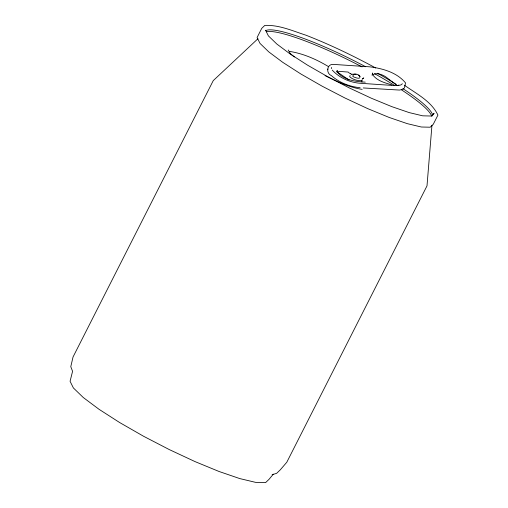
<?xml version="1.0" encoding="UTF-8"?>
<svg xmlns="http://www.w3.org/2000/svg" width="508" height="508" viewBox="0 0 508 508"><rect width="100%" height="100%" fill="white"/><g stroke="black" fill="none" stroke-linecap="round" stroke-linejoin="round"><path stroke-width="0.76" d="M431.946 125.336L427.006 185.864L286.791 462.248L280.283 469.837L276.631 473.335L272.129 474.713M362.242 79.559L361.747 81.388A11.259 3.302 16.9 0 0 362.02 82.029M363.252 87.948L399.536 90.068L402.66 89.364L404.374 88.03L405.549 82.937C397.008 72.504 382.791 68.472 369.805 66.834L333.007 64.364C326.695 64.135 325.831 73.501 331.387 75.616C339.319 82.664 349.65 86.69 360.134 87.738M331.597 67.418L331.502 68.644M336.798 71.895L337.236 70.466L336.988 71.647C343.306 80.029 355.371 81.629 365.258 82.137M363.753 77.921L362.477 78.778L363.633 78.124M372.205 74.435L372.637 73.006L372.453 74.333C376.549 80.766 384.905 82.842 391.82 84.874M398.844 84.976L398.005 85.649M433.4 114.554L434.08 113.201L431.146 116.021L422.669 115.818L409.232 112.611L391.744 106.617L371.399 98.247L349.587 88.068L327.787 76.772L307.499 65.132L290.087 53.943L276.752 43.967L268.395 35.884L265.589 30.239M327.673 69.615L328.092 69.018M273.317 474.161L269.081 479.273L265.614 482.6L255.607 482.359L239.732 478.574L219.075 471.494L195.047 461.607L169.285 449.58L143.542 436.245L119.571 422.497L99.009 409.283L83.255 397.497L73.387 387.947L70.072 381.279L72.574 371.316L70.783 366.674L73.038 356.991L213.252 80.613L257.931 38.748M353.778 74.301L354.87 73.952L357.073 74.308L359.518 75.47L359.645 76.422L359.391 75.883M350.202 75.629L349.682 76.143L349.847 76.854C353.003 79.788 357.664 80.797 361.874 80.753M402.4 83.763L400.914 84.925L398.202 85.534L394.31 85.554L359.461 83.217C349.225 82.258 339.261 77.66 332.232 70.104M371.983 75.152C376.13 72.155 381.781 74.289 385.686 76.772L397.104 85.566M353.225 74.295L356.057 74.308M353.314 75.349L352.673 76.022A3.365 0.984 16.9 0 0 354.146 77.133L356.87 78.022A4.185 1.226 16.9 0 0 359.251 78.175L359.899 77.502M337.858 71.812L340.074 71.45L348.228 72.066A7.309 2.14 16.9 0 0 350.323 73.641M354.203 74.403L355.41 74.409M351.72 74.155L355.422 74.428M289.401 51.384C303.371 53.518 316.617 59.449 328.67 66.719M362.153 89.37C349.009 87.363 336.88 81.401 325.031 75.616M351.904 74.403L350.323 73.641M358.788 75.197L360.286 76.606M358.407 75.26L358.978 75.571M375.628 68.008L372.891 66.44C351.193 54.807 328.962 44.177 306.019 35.23C292.633 30.893 279.178 24.778 264.814 25.4L261.747 28.346L257.092 37.522L260.026 43.421L268.764 51.873L282.708 62.306L300.907 74.009L322.129 86.176L344.919 97.987L367.728 108.629L389.001 117.386L407.289 123.654L421.342 127.006L430.206 127.216L433.273 124.269L437.928 115.1C431.425 101.238 416.528 93.853 404.508 85.293M337.204 71.939L349.148 80.073M294.291 56.96L290.265 53.53L288.239 49.981M265.551 30.728A94.171 14.732 26.9 0 1 365.697 66.77M377.501 73.241A94.171 14.732 26.9 0 1 396.304 84.392M402.825 88.57A94.171 14.732 26.9 0 1 432.714 115.9M266.338 31.737A94.171 14.732 26.9 0 1 362.071 66.91M374.593 73.692A94.171 14.732 26.9 0 1 394.811 85.592M401.377 89.776A94.171 14.732 26.9 0 1 431.73 116.37"/></g></svg>
